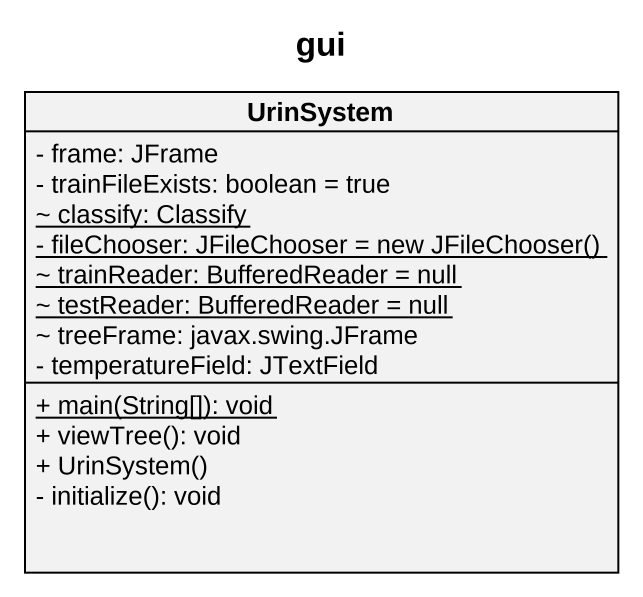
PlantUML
@startuml
title gui
hide circle
hide empty members
skinparam classAttributeIconSize 0
class UrinSystem {
  - frame: JFrame
  - trainFileExists: boolean = true
  {static} ~ classify: Classify
  {static} {field} - fileChooser: JFileChooser = new JFileChooser()
  {static} ~ trainReader: BufferedReader = null
  {static} ~ testReader: BufferedReader = null
  ~ treeFrame: javax.swing.JFrame
  - temperatureField: JTextField
  {static} + main(String[]): void
  + viewTree(): void
  + UrinSystem()
  - initialize(): void
}
@enduml
